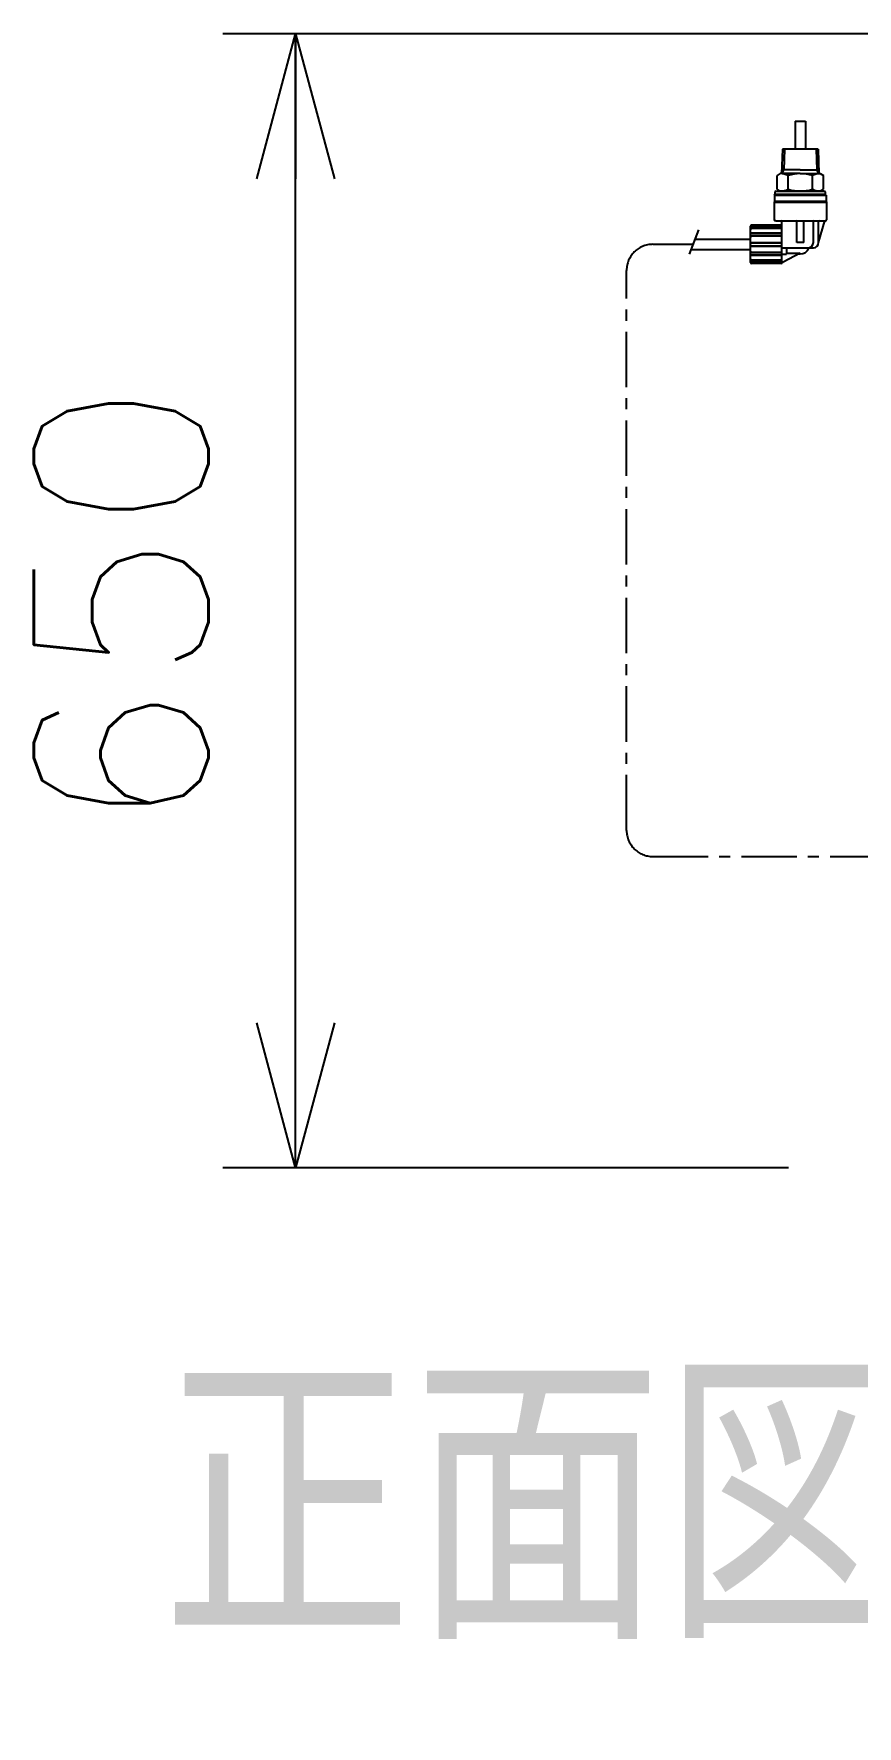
# Model space of a CAD drawing. Extents: x -9877 to -4419, y 2249 to 6216.
# Drawn here: x -7133 to -6661, y 2249 to 3219 of the extents above; entities that cross this region are included whole.
import ezdxf
from ezdxf.enums import TextEntityAlignment as Align

# ---------------------------------------------------------------- set-up
doc = ezdxf.new("R2010")
doc.units = 0
doc.linetypes.add('CENTER', pattern=[50.8, 31.75, -6.35, 6.35, -6.35])
doc.layers.get('0').update_dxf_attribs({"linetype": 'CONTINUOUS'})
doc.layers.get('DEFPOINTS').update_dxf_attribs({"linetype": 'CONTINUOUS'})
doc.layers.add('LY_1', color=7, linetype='CONTINUOUS')
doc.styles.add('MX_DIMTXSTY_2', font='txt.shx', dxfattribs={"width": 1.05, "bigfont": 'extfont.shx'})
doc.styles.add('MX_NOTE_STANDARD', font='txt.shx', dxfattribs={"bigfont": 'extfont.shx'})
doc.dimstyles.new('MXDIMSTYLE', dxfattribs={"dimscale": 50, "dimtxt": 4, "dimasz": 2.5, "dimexe": 1.8, "dimexo": 1, "dimgap": 1, "dimtad": 1, "dimblk1": 'OPEN30', "dimblk2": 'OPEN30', "dimsah": 1, "dimcen": 2.5, "dimazin": 3, "dimtfac": 1, "dimtmove": 0, "dimatfit": 3})

# ---------------------------------------------------------------- blocks, each defined once
blk = doc.blocks.new('_OPEN30')
at = {"color": 0, "linetype": 'BYBLOCK'}
for p, q in [((-1, 0.267949), (0, 0)), ((0, 0), (-1, -0.267949)), ((0, 0), (-1, 0))]:
    blk.add_line(p, q, dxfattribs=at)
blk = doc.blocks.new('*D3')
at = {"color": 110, "linetype": 'CONTINUOUS'}
for p, q in [((-6564.824032, 3219.136545), (-7024.3305, 3219.136545)), ((-6982.640377, 2569.136545), (-6982.640377, 3219.136545)), ((-6700.324032, 2569.136545), (-7024.3305, 2569.136545))]:
    blk.add_line(p, q, dxfattribs=at)
at = {"layer": 'DEFPOINTS', "color": 0, "linetype": 'CONTINUOUS'}
for p in [(-6982.640377, 3219.136545), (-6514.824032, 3219.136545), (-6650.324032, 2569.136545)]:
    blk.add_point(p, dxfattribs=at)
at = {"color": 110, "linetype": 'CONTINUOUS', "xscale": 83.100003, "yscale": 83.100003, "zscale": 83.100003}
for p, rotation in [((-6982.640377, 3219.136545), 90), ((-6982.640377, 2569.136545), 270)]:
    blk.add_blockref('_OPEN30', p, dxfattribs=dict(at, rotation=rotation))
at = {"color": 110, "linetype": 'CONTINUOUS', "style": 'MX_DIMTXSTY_2', "width": 1.008403}
blk.add_text('650', height=100, rotation=90, dxfattribs=at).set_placement((-7082.640377, 2760.943267), align=Align.MIDDLE_LEFT)

msp = doc.modelspace()

# ---------------------------------------------------------------- linework, layer by layer
at = {"layer": 'LY_1', "color": 110, "linetype": 'CONTINUOUS'}
for p, q in [((-6696.540259, 3169.002247), (-6690.540259, 3169.002247)), ((-6696.540259, 3169.002247), (-6696.540259, 3153.002247)), ((-6690.540259, 3169.002247), (-6690.540259, 3153.002247)), ((-6703.762759, 3153.002247), (-6704.200437, 3138.996549)), ((-6683.317759, 3153.002247), (-6703.762759, 3153.002247)), ((-6702.600759, 3153.002247), (-6702.971943, 3141.124364)), ((-6684.479759, 3153.002247), (-6684.108575, 3141.124364)), ((-6683.317759, 3153.002247), (-6682.880081, 3138.996549)), ((-6705.040259, 3139.002247), (-6706.819315, 3137.975108)), ((-6706.819315, 3130.029385), (-6706.819315, 3137.975108)), ((-6693.540259, 3139.002247), (-6705.040259, 3139.002247)), ((-6704.200437, 3138.996549), (-6702.971943, 3141.124364)), ((-6693.540259, 3141.124364), (-6704.133943, 3141.124364)), ((-6700.468462, 3130.029385), (-6700.468462, 3137.975108)), ((-6693.540259, 3141.124364), (-6682.946575, 3141.124364)), ((-6693.540259, 3139.002247), (-6682.040259, 3139.002247)), ((-6686.612056, 3130.029385), (-6686.612056, 3137.975108)), ((-6682.880081, 3138.996549), (-6684.108575, 3141.124364)), ((-6682.040259, 3139.002247), (-6682.880259, 3139.002247)), ((-6682.040259, 3139.002247), (-6680.261203, 3137.975108)), ((-6680.261203, 3130.029385), (-6680.261203, 3137.975108)), ((-6708.290259, 3126.752247), (-6708.040259, 3127.002247)), ((-6708.290259, 3126.752247), (-6678.790259, 3126.752247)), ((-6708.290259, 3126.752247), (-6708.290259, 3123.002247)), ((-6708.040259, 3128.502247), (-6708.040259, 3127.002247)), ((-6679.040259, 3127.002247), (-6708.040259, 3127.002247)), ((-6707.540259, 3129.002247), (-6679.540259, 3129.002247)), ((-6705.040259, 3129.002247), (-6706.819315, 3130.029385)), ((-6682.040259, 3129.002247), (-6705.040259, 3129.002247)), ((-6700.540259, 3129.002247), (-6686.540259, 3129.002247)), ((-6700.540259, 3129.002247), (-6693.540259, 3129.002247)), ((-6686.540259, 3129.002247), (-6693.540259, 3129.002247)), ((-6682.040259, 3129.002247), (-6680.261203, 3130.029385)), ((-6679.040259, 3127.002247), (-6679.040259, 3128.502247)), ((-6678.790259, 3126.752247), (-6679.040259, 3127.002247)), ((-6678.790259, 3126.752247), (-6678.790259, 3123.002247)), ((-6708.290259, 3123.002247), (-6708.540259, 3122.752247)), ((-6708.540259, 3122.752247), (-6678.540259, 3122.752247)), ((-6708.540259, 3122.752247), (-6708.540259, 3112.502247)), ((-6678.790259, 3123.002247), (-6708.290259, 3123.002247)), ((-6678.790259, 3123.002247), (-6678.540259, 3122.752247)), ((-6678.540259, 3122.752247), (-6678.540259, 3112.502247)), ((-6757.038448, 3092.950876), (-6751.615267, 3106.832562)), ((-6722.040259, 3088.002247), (-6722.040259, 3109.002247)), ((-6704.540259, 3109.502247), (-6721.540259, 3109.502247)), ((-6704.540259, 3109.456792), (-6721.540259, 3109.456792)), ((-6704.540259, 3108.488645), (-6721.540259, 3108.488645)), ((-6704.540259, 3108.034717), (-6721.540259, 3108.034717)), ((-6704.540259, 3107.489678), (-6721.540259, 3107.489678)), ((-6704.540259, 3104.84465), (-6721.540259, 3104.84465)), ((-6704.540259, 3104.556359), (-6721.540259, 3104.556359)), ((-6707.540259, 3112.002247), (-6708.040259, 3112.002247)), ((-6707.540259, 3112.002247), (-6679.540259, 3112.002247)), ((-6704.040259, 3088.728593), (-6704.040259, 3111.502247)), ((-6704.040259, 3088.002247), (-6704.040259, 3109.002247)), ((-6695.540259, 3099.502247), (-6695.540259, 3111.502247)), ((-6691.540259, 3099.502247), (-6691.540259, 3111.502247)), ((-6686.040259, 3099.502247), (-6686.040259, 3111.502247)), ((-6683.040259, 3099.502247), (-6679.540259, 3112.002247)), ((-6683.040259, 3099.502247), (-6683.040259, 3111.502247)), ((-6679.540259, 3112.002247), (-6679.040259, 3112.002247)), ((-6756.0417, 3095.502247), (-6722.040259, 3095.502247)), ((-6753.69767, 3101.502247), (-6722.040259, 3101.502247)), ((-6704.540259, 3103.114389), (-6721.540259, 3103.114389)), ((-6721.540259, 3099.501213), (-6704.540259, 3099.501213)), ((-6721.540259, 3099.455806), (-6704.540259, 3099.455806)), ((-6721.540259, 3097.548688), (-6704.540259, 3097.548688)), ((-6721.540259, 3097.50328), (-6704.540259, 3097.50328)), ((-6704.040259, 3096.502247), (-6686.040259, 3096.502247)), ((-6701.340259, 3096.502247), (-6701.340259, 3092.922247)), ((-6691.540259, 3099.502247), (-6695.540259, 3099.502247)), ((-6704.540259, 3093.890104), (-6721.540259, 3093.890104)), ((-6704.540259, 3092.448135), (-6721.540259, 3092.448135)), ((-6704.540259, 3092.159844), (-6721.540259, 3092.159844)), ((-6704.540259, 3089.514815), (-6721.540259, 3089.514815)), ((-6704.540259, 3088.969776), (-6721.540259, 3088.969776)), ((-6704.540259, 3088.515849), (-6721.540259, 3088.515849)), ((-6704.540259, 3087.547701), (-6721.540259, 3087.547701)), ((-6704.540259, 3087.502247), (-6721.540259, 3087.502247)), ((-6704.040259, 3092.922247), (-6701.340259, 3092.922247)), ((-6704.040259, 3087.902247), (-6704.040259, 3088.728593)), ((-6693.540259, 3093.402247), (-6703.308255, 3088.285677)), ((-6701.340259, 3093.402247), (-6693.540259, 3093.402247)), ((-6694.303895, 3093.002247), (-6693.540259, 3093.002247))]:
    msp.add_line(p, q, dxfattribs=at)
at = {"layer": 'LY_1', "color": 110, "linetype": 'CENTER'}
for p, q in [((-6778.062891, 3098.502247), (-6754.869685, 3098.502247)), ((-6793.062891, 2762.636545), (-6793.062891, 3083.502247)), ((-6778.062891, 2747.636545), (-6456.324021, 2747.636545))]:
    msp.add_line(p, q, dxfattribs=at)
at = {"layer": 'LY_1', "color": 110, "linetype": 'CONTINUOUS'}
for centre, radius, start, end in [((-6705.040259, 3128.314137), 10.68811, 64.675396, 90), ((-6693.540259, 3115.122794), 23.879453, 90, 106.865884), ((-6693.540259, 3115.122794), 23.879453, 73.134116, 90), ((-6682.040259, 3128.314137), 10.68811, 90, 115.324604), ((-6707.540259, 3128.502247), 0.5, 90, 180), ((-6705.040259, 3139.690356), 10.68811, 270, 295.324604), ((-6693.540259, 3152.881699), 23.879453, 253.134116, 270), ((-6693.540259, 3152.881699), 23.879453, 270, 286.865884), ((-6682.040259, 3139.690356), 10.68811, 244.675396, 270), ((-6679.540259, 3128.502247), 0.5, 0, 90), ((-6721.540259, 3109.002247), 0.5, 90, 180), ((-6721.540259, 3108.956792), 0.5, 90, 180), ((-6721.540259, 3107.988645), 0.5, 90, 180), ((-6721.540259, 3107.534717), 0.5, 90, 180), ((-6721.540259, 3106.989678), 0.5, 90, 180), ((-6721.540259, 3104.34465), 0.5, 90, 180), ((-6721.540259, 3104.056359), 0.5, 90, 180), ((-6708.040259, 3112.502247), 0.5, 180, 270), ((-6704.540259, 3111.502247), 0.5, 0, 90), ((-6704.540259, 3109.002247), 0.5, 0, 90), ((-6704.540259, 3108.956792), 0.5, 0, 90), ((-6704.540259, 3107.988645), 0.5, 0, 90), ((-6704.540259, 3107.534717), 0.5, 0, 90), ((-6704.540259, 3106.989678), 0.5, 0, 90), ((-6704.540259, 3104.34465), 0.5, 0, 90), ((-6704.540259, 3104.056359), 0.5, 0, 90), ((-6696.040259, 3111.502247), 0.5, 0, 90), ((-6691.040259, 3111.502247), 0.5, 90, 180), ((-6685.540259, 3111.502247), 0.5, 90, 180), ((-6682.540259, 3111.502247), 0.5, 90, 180), ((-6679.040259, 3112.502247), 0.5, 270, 0), ((-6721.540259, 3102.614389), 0.5, 90, 180), ((-6721.540259, 3099.001213), 0.5, 90, 180), ((-6721.540259, 3098.955806), 0.5, 90, 180), ((-6721.540259, 3098.048688), 0.5, 180, 270), ((-6721.540259, 3098.00328), 0.5, 180, 270), ((-6721.540259, 3094.390104), 0.5, 180, 270), ((-6704.540259, 3102.614389), 0.5, 0, 90), ((-6704.540259, 3099.001213), 0.5, 360, 90), ((-6704.540259, 3098.955806), 0.5, 0, 90), ((-6704.540259, 3098.048688), 0.5, 270, 0), ((-6704.540259, 3098.00328), 0.5, 270, 0), ((-6704.540259, 3094.390104), 0.5, 270, 0), ((-6693.540259, 3098.502247), 5.5, 270, 335.375682), ((-6689.040259, 3099.502247), 3, 270, 0), ((-6688.085903, 3096.002247), 0.5, 90, 155.375682), ((-6686.040259, 3099.502247), 3, 270, 0), ((-6721.540259, 3092.948135), 0.5, 180, 270), ((-6721.540259, 3092.659844), 0.5, 180, 270), ((-6721.540259, 3090.014815), 0.5, 180, 270), ((-6721.540259, 3089.469776), 0.5, 180, 270), ((-6721.540259, 3089.015849), 0.5, 180, 270), ((-6721.540259, 3088.047701), 0.5, 180, 270), ((-6721.540259, 3088.002247), 0.5, 180, 270), ((-6704.540259, 3092.948135), 0.5, 270, 0), ((-6704.540259, 3092.659844), 0.5, 270, 0), ((-6704.540259, 3090.014815), 0.5, 270, 0), ((-6704.540259, 3089.469776), 0.5, 270, 0), ((-6704.540259, 3089.015849), 0.5, 270, 0), ((-6704.540259, 3088.047701), 0.5, 270, 0), ((-6704.540259, 3088.002247), 0.5, 270, 0), ((-6703.540259, 3088.728593), 0.5, 180, 297.645975)]:
    msp.add_arc(centre, radius, start, end, dxfattribs=at)
at = {"layer": 'LY_1', "color": 110, "linetype": 'CENTER'}
for centre, start, end in [((-6778.062891, 3083.502247), 90, 180), ((-6778.062891, 2762.636545), 180, 270)]:
    msp.add_arc(centre, 15, start, end, dxfattribs=at)

# ---------------------------------------------------------------- texts
at = {"layer": 'LY_1', "color": 110, "linetype": 'CONTINUOUS', "style": 'MX_NOTE_STANDARD', "width": 0.869565}
msp.add_text('正面図/', height=150, dxfattribs=at).set_placement((-6782.494731, 2374.231283), align=Align.MIDDLE_CENTER)

# ---------------------------------------------------------------- dimensions: what is measured, and where the dimension line sits
at = {"layer": 'LY_1', "color": 110, "linetype": 'CONTINUOUS'}
dim = msp.add_linear_dim(base=(-6982.640377, 3219.136545), p1=(-6650.324032, 2569.136545), p2=(-6514.824032, 3219.136545), angle=90, dimstyle='MXDIMSTYLE', override={"dimtxt": 2, "dimasz": 1.662, "dimexe": 0.833802, "dimdec": 3, "dimtzin": 8}, dxfattribs=at)
dim.commit()
dim.dimension.update_dxf_attribs({"geometry": '*D3', "text_midpoint": (-6982.640377, 2894.136545), "dimtype": 128})

doc.saveas('drawing.dxf')
